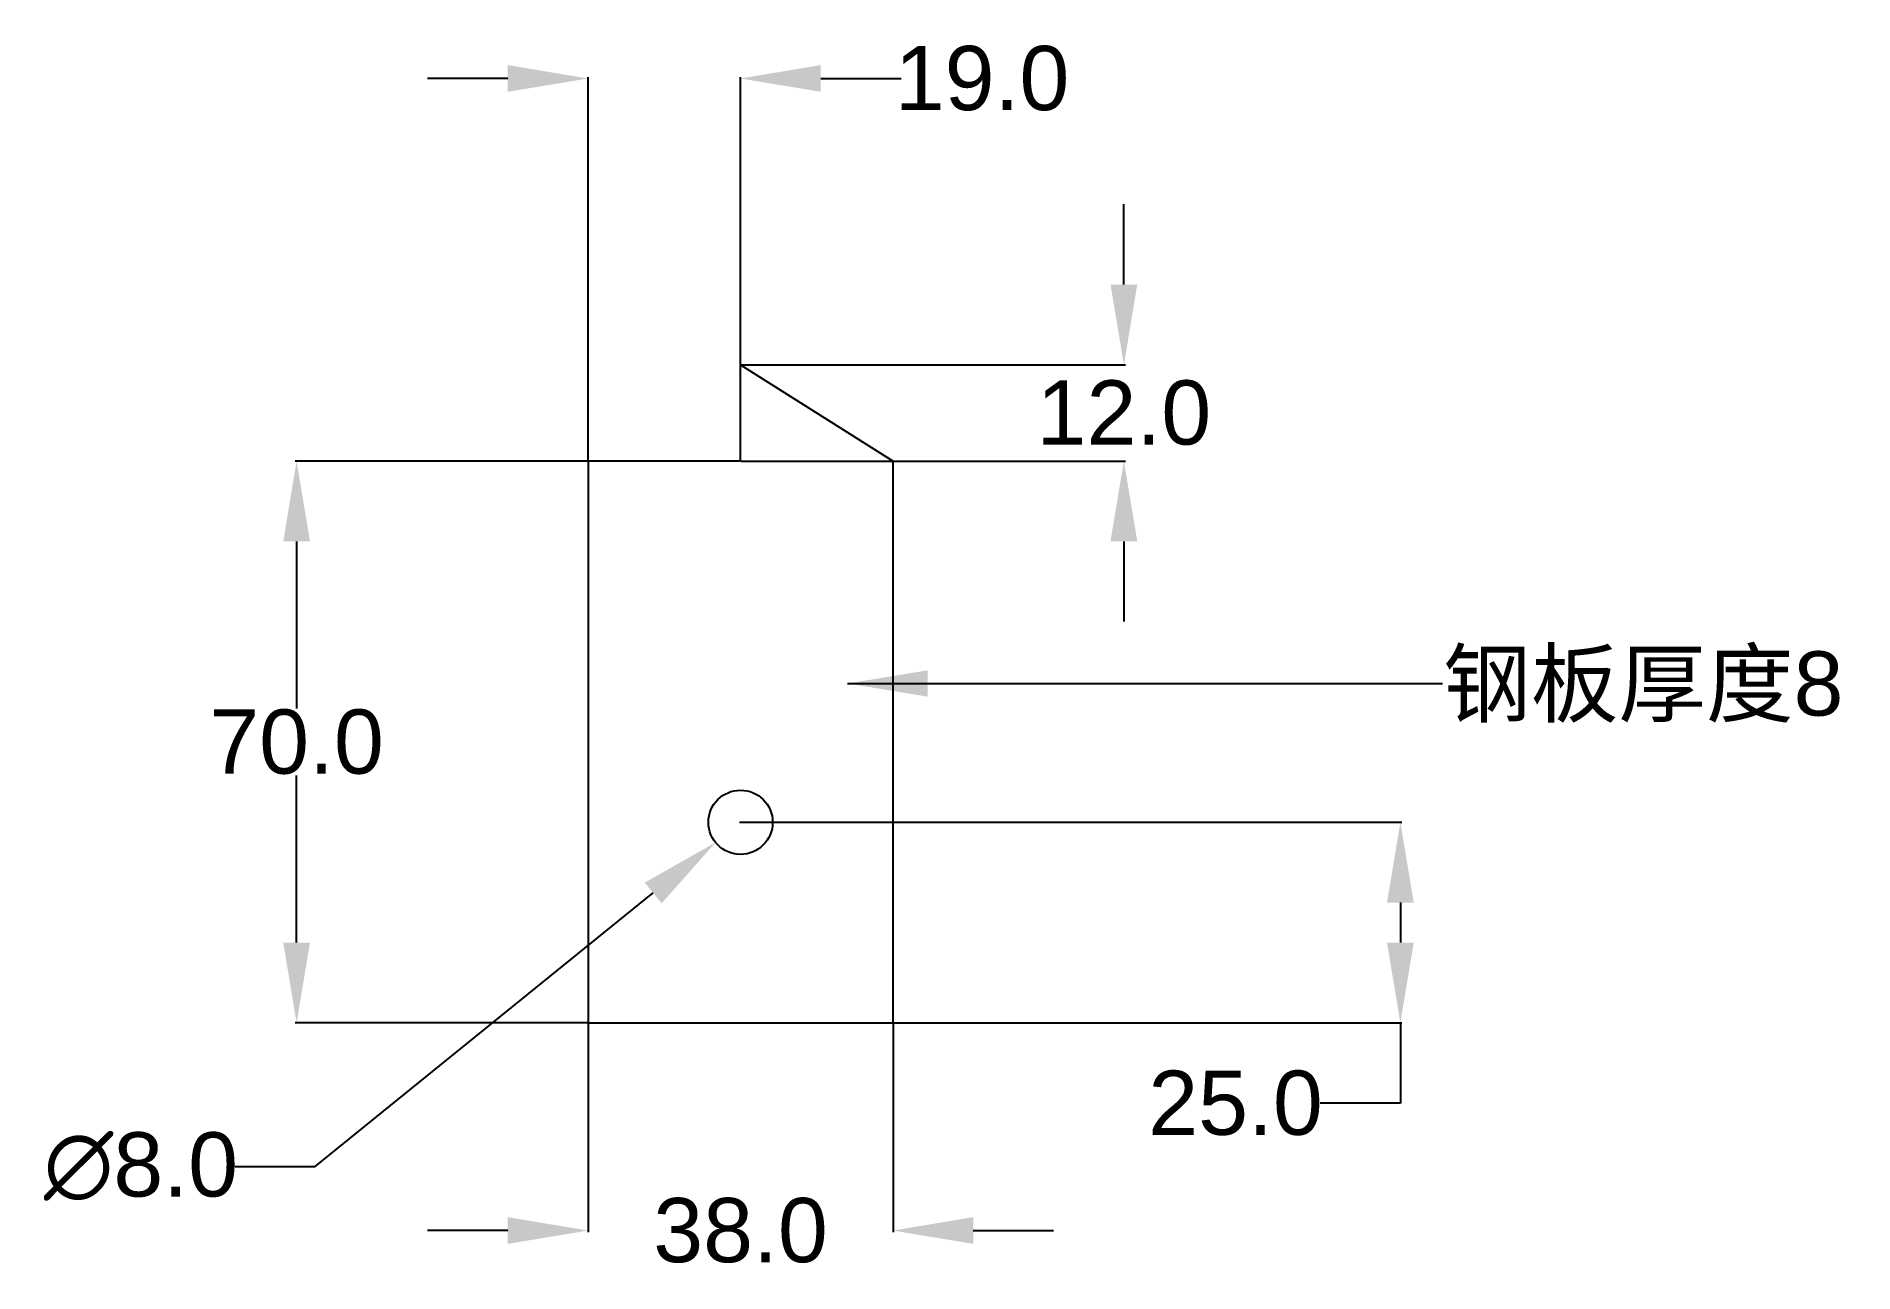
# Model space of a CAD drawing. Header units: millimetres. Extents: x -69 to 158, y -31 to 123.
import ezdxf

# ---------------------------------------------------------------- set-up
doc = ezdxf.new("R2010")
doc.units = ezdxf.units.MM
doc.styles.get("Standard").update_dxf_attribs({"font": 'arial.ttf'})
doc.dimstyles.get("Standard").update_dxf_attribs({"dimtxt": 8, "dimasz": 10, "dimexe": 0.18, "dimexo": 0.0625, "dimgap": 0.09, "dimtad": 0, "dimtih": 1, "dimtoh": 1, "dimdec": 1, "dimzin": 0, "dimdsep": 46, "dimtxsty": 'Standard', "dimcen": 0.09, "dimclrd": 3, "dimclre": 3, "dimclrt": 3, "dimadec": 0, "dimazin": 0, "dimtfac": 1, "dimtdec": 1, "dimtofl": 0, "dimtmove": 0, "dimatfit": 3, "dimfxl": 1, "dimtolj": 1, "dimtzin": 0, "dimarcsym": 0})

# ---------------------------------------------------------------- blocks, each defined once
blk = doc.blocks.new('*D6')
at = {"color": 3, "lineweight": -2, "transparency": 16777216}
for p, q in [((0, 70.06), (0, 117.85)), ((19, 70.06), (19, 117.85)), ((-10, 117.67), (-20, 117.67)), ((29, 117.67), (39, 117.67))]:
    blk.add_line(p, q, dxfattribs=at)
at = {"color": 3, "transparency": 16777216}
for points in [[(-10, 119.34), (-10, 116.01), (0, 117.67)], [(29, 119.34), (29, 116.01), (19, 117.67)]]:
    blk.add_solid(points, dxfattribs=at)
at = {"layer": 'Defpoints', "color": 0, "transparency": 16777216}
for p in [(19, 117.67), (0, 70), (19, 70)]:
    blk.add_point(p, dxfattribs=at)
at = {"color": 3, "transparency": 16777216, "insert": (49.09, 117.67), "char_height": 8, "attachment_point": 5}
blk.add_mtext('\\A1;19.0', dxfattribs=at)
blk = doc.blocks.new('*D7')
at = {"color": 3, "lineweight": -2, "transparency": 16777216}
for p, q in [((0, -0.06), (0, -26.05)), ((38, -0.06), (38, -26.05)), ((-10, -25.87), (-20, -25.87)), ((48, -25.87), (58, -25.87))]:
    blk.add_line(p, q, dxfattribs=at)
at = {"color": 3, "transparency": 16777216}
for points in [[(-10, -24.2), (-10, -27.53), (0, -25.87)], [(48, -24.2), (48, -27.53), (38, -25.87)]]:
    blk.add_solid(points, dxfattribs=at)
at = {"layer": 'Defpoints', "color": 0, "transparency": 16777216}
for p in [(0, 0), (38, 0), (38, -25.87)]:
    blk.add_point(p, dxfattribs=at)
at = {"color": 3, "transparency": 16777216, "insert": (19, -25.87), "char_height": 8, "attachment_point": 5}
blk.add_mtext('\\A1;38.0', dxfattribs=at)
blk = doc.blocks.new('*D8')
at = {"color": 3, "lineweight": -2, "transparency": 16777216}
for p, q in [((66.76, 92), (66.76, 102)), ((19.06, 82), (66.94, 82)), ((19.06, 70), (66.94, 70)), ((66.76, 60), (66.76, 50))]:
    blk.add_line(p, q, dxfattribs=at)
at = {"color": 3, "transparency": 16777216}
for points in [[(65.09, 92), (68.43, 92), (66.76, 82)], [(65.09, 60), (68.43, 60), (66.76, 70)]]:
    blk.add_solid(points, dxfattribs=at)
at = {"layer": 'Defpoints', "color": 0, "transparency": 16777216}
for p in [(19, 82), (19, 70), (66.76, 70)]:
    blk.add_point(p, dxfattribs=at)
at = {"color": 3, "transparency": 16777216, "insert": (66.76, 76), "char_height": 8, "attachment_point": 5}
blk.add_mtext('\\A1;12.0', dxfattribs=at)
blk = doc.blocks.new('*D9')
at = {"color": 3, "lineweight": -2, "transparency": 16777216}
for p, q in [((-0.06, 70), (-36.49, 70)), ((-36.31, 60), (-36.31, 39.17)), ((-36.31, 10), (-36.31, 30.83)), ((-0.06, 0), (-36.49, 0))]:
    blk.add_line(p, q, dxfattribs=at)
at = {"color": 3, "transparency": 16777216}
for points in [[(-37.97, 60), (-34.64, 60), (-36.31, 70)], [(-37.97, 10), (-34.64, 10), (-36.31, 0)]]:
    blk.add_solid(points, dxfattribs=at)
at = {"layer": 'Defpoints', "color": 0, "transparency": 16777216}
for p in [(0, 70), (-36.31, 0), (0, 0)]:
    blk.add_point(p, dxfattribs=at)
at = {"color": 3, "transparency": 16777216, "insert": (-36.31, 35), "char_height": 8, "attachment_point": 5}
blk.add_mtext('\\A1;70.0', dxfattribs=at)
blk = doc.blocks.new('*D12')
at = {"color": 3, "lineweight": -2, "transparency": 16777216}
for p, q in [((19.06, 25), (101.38, 25)), ((101.2, 15), (101.2, 10)), ((19.06, 0), (101.38, 0)), ((101.2, 0), (101.2, -10)), ((101.2, -10), (91.2, -10))]:
    blk.add_line(p, q, dxfattribs=at)
at = {"color": 3, "transparency": 16777216}
for points in [[(99.54, 15), (102.87, 15), (101.2, 25)], [(99.54, 10), (102.87, 10), (101.2, 0)]]:
    blk.add_solid(points, dxfattribs=at)
at = {"layer": 'Defpoints', "color": 0, "transparency": 16777216}
for p in [(19, 25), (19, 0), (101.2, 0)]:
    blk.add_point(p, dxfattribs=at)
at = {"color": 3, "transparency": 16777216, "insert": (80.67, -10), "char_height": 8, "attachment_point": 5}
blk.add_mtext('\\A1;25.0', dxfattribs=at)
blk = doc.blocks.new('*D13')
at = {"color": 3, "lineweight": -2, "transparency": 16777216}
for p, q in [((18.91, 25), (19.09, 25)), ((19, 24.91), (19, 25.09)), ((-33.99, -17.89), (8.12, 16.19)), ((-43.99, -17.89), (-33.99, -17.89))]:
    blk.add_line(p, q, dxfattribs=at)
at = {"color": 3, "transparency": 16777216}
blk.add_solid([(7.07, 17.49), (9.17, 14.9), (15.89, 22.48)], dxfattribs=at)
at = {"layer": 'Defpoints', "color": 0, "transparency": 16777216}
for p in [(22.11, 27.52), (15.89, 22.48)]:
    blk.add_point(p, dxfattribs=at)
at = {"color": 3, "transparency": 16777216, "insert": (-55.7, -17.89), "char_height": 8, "attachment_point": 5}
blk.add_mtext('\\A1;∅8.0', dxfattribs=at)

msp = doc.modelspace()

# ---------------------------------------------------------------- linework, layer by layer
for p, q in [((19, 70), (19, 82)), ((19, 82), (38, 70))]:
    msp.add_line(p, q)
msp.add_lwpolyline([(19, 70), (0, 70), (0, 0), (38, 0), (38, 70)])
msp.add_circle((19, 25), 4)

# ---------------------------------------------------------------- texts
at = {"color": 3, "insert": (106.54, 46.29), "char_height": 8, "width": 88.3749, "attachment_point": 1}
msp.add_mtext('{\\fSimSun|b0|i0|c134|p2;钢板厚度}8', dxfattribs=at)

# ---------------------------------------------------------------- dimensions: what is measured, and where the dimension line sits
for base, p1, p2, picture, middle in [((19, 117.67), (0, 70), (19, 70), '*D6', (49.09, 117.67)), ((38, -25.87), (0, 0), (38, 0), '*D7', (19, -25.87))]:
    dim = msp.add_linear_dim(base=base, p1=p1, p2=p2, dimstyle='Standard')
    dim.commit()
    dim.dimension.update_dxf_attribs({"geometry": picture, "text_midpoint": middle})
for base, p1, p2, picture, middle in [((66.76, 70), (19, 82), (19, 70), '*D8', (66.76, 76)), ((-36.31, 0), (0, 70), (0, 0), '*D9', (-36.31, 35)), ((101.2, 0), (19, 25), (19, 0), '*D12', (80.67, -10))]:
    dim = msp.add_linear_dim(base=base, p1=p1, p2=p2, angle=90, dimstyle='Standard')
    dim.commit()
    dim.dimension.update_dxf_attribs({"geometry": picture, "text_midpoint": middle})
dim = msp.add_diameter_dim_2p(p1=(22.11, 27.52), p2=(15.89, 22.48), dimstyle='Standard')
dim.commit()
dim.dimension.update_dxf_attribs({"geometry": '*D13', "text_midpoint": (-55.7, -17.89), "dimtype": 163})

# ---------------------------------------------------------------- leaders
at = {"annotation_type": 0, "has_hookline": 1, "hookline_direction": 0, "text_width": 51.13}
msp.add_leader([(32.33, 42.29), (102.5, 42.29), (106.45, 42.29)], dimstyle='Standard', override={"dimgap": 0.09, "dimtad": 0}, dxfattribs=at)

doc.saveas('drawing.dxf')
